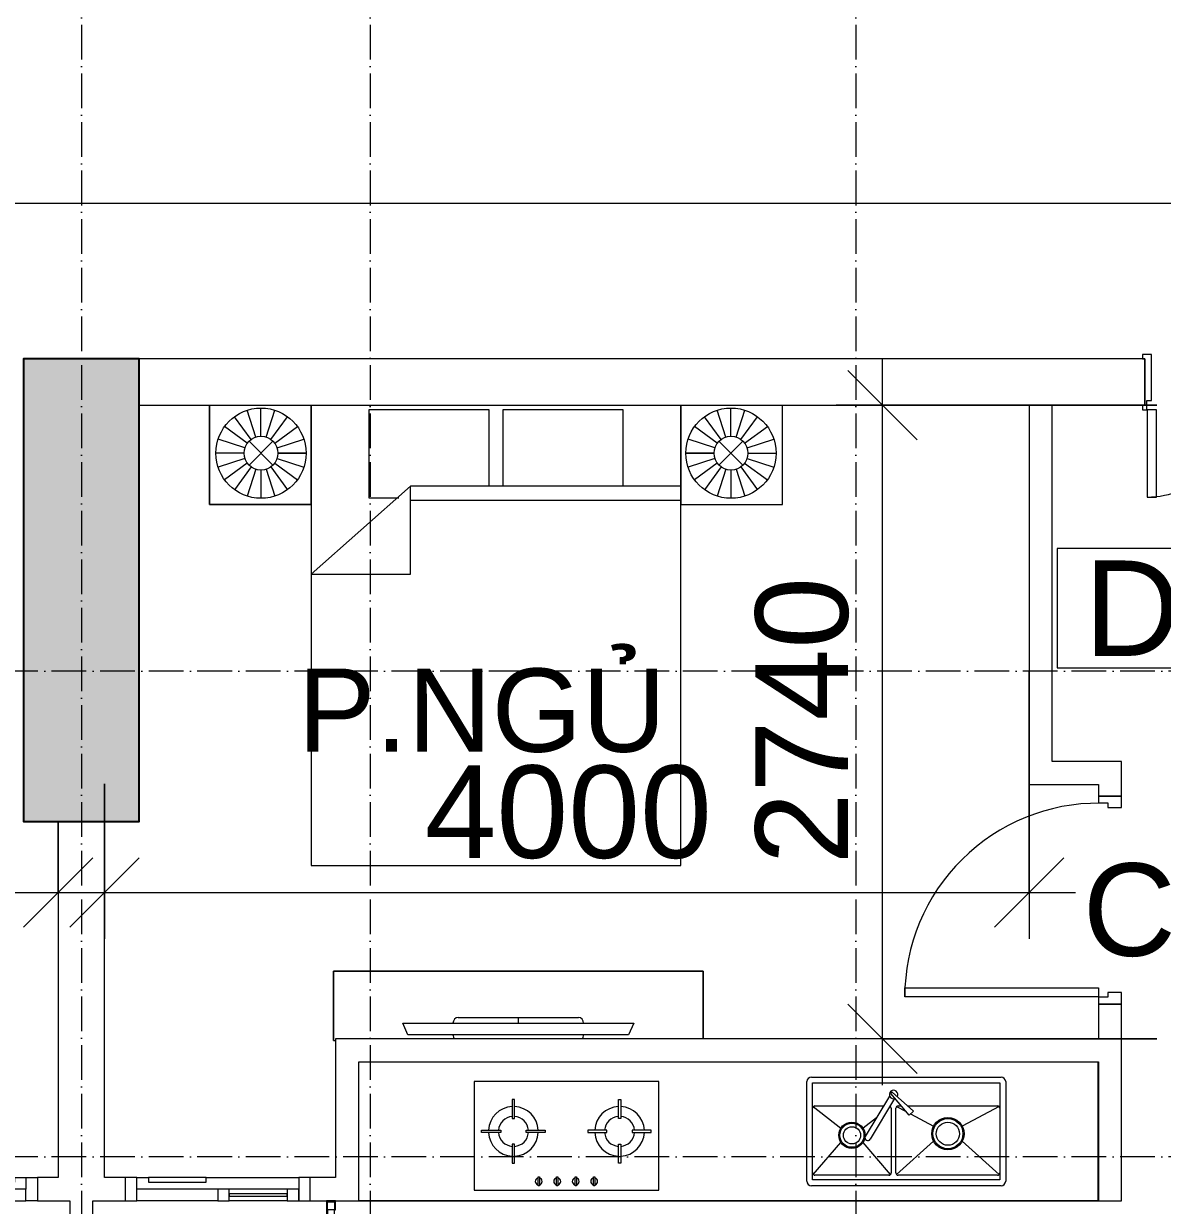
# Model space of a CAD drawing. Header units: millimetres. Extents: x -20144 to 122974, y -38328 to 48263.
# Drawn here: x 24451 to 29377, y 6140 to 11250 of the extents above; entities that cross this region are included whole.
import ezdxf
from ezdxf.enums import TextEntityAlignment as Align

# ---------------------------------------------------------------- set-up
doc = ezdxf.new("R2010")
doc.units = ezdxf.units.MM
doc.linetypes.add('Grid Line', pattern=[4.2, 3, -0.6, 0, -0.6])
for name, color, linetype, lineweight in [('CHU', 181, 'Continuous', 5), ('CUA', 31, 'Continuous', 9), ('DIM', 1, 'Continuous', 5), ('DIM-200', 1, 'Continuous', 5), ('NET-CAT', 3, 'Continuous', 15), ('THIET BI', 44, 'Continuous', 5), ('TRUC', 225, 'Continuous', 5), ('X-COT HAM$0$LC.HA', 8, 'Continuous', 9), ('Y-GHI CHU PCCC$0$Z-CT1-GHI CHU TT$0$KI-HIEU', 6, 'Continuous', 13)]:
    doc.layers.add(name, color=color, linetype=linetype, lineweight=lineweight)
doc.styles.add('Arial_3', font='arial_1.ttf', dxfattribs={"height": 400})
doc.styles.add('Arial_4', font='arial_1.ttf', dxfattribs={"height": 360})
doc.styles.add('Arial_5', font='arial_1.ttf', dxfattribs={"height": 400})
doc.styles.add('TA1', font='arial_1.ttf')
doc.styles.add('Y-GHI CHU PCCC$0$Arial', font='arial_1.ttf')
doc.dimstyles.new('D_200_KTx2', dxfattribs={"dimtxt": 400, "dimasz": 300, "dimexe": 300, "dimexo": 300, "dimgap": 160, "dimtad": 1, "dimdec": 0, "dimzin": 9, "dimtxsty": 'TA1', "dimblk": 'ARCHTICK', "dimcen": 1, "dimdle": 300, "dimclrd": 256, "dimclre": 256, "dimclrt": 7, "dimadec": 0, "dimazin": 0, "dimtfac": 1, "dimtdec": 0, "dimtix": 1, "dimtmove": 1, "dimatfit": 3, "dimldrblk": 'ARCHTICK', "dimfxl": 1, "dimtolj": 1, "dimtzin": 0, "dimlwd": -1, "dimlwe": -1, "dimarcsym": 0})
doc.dimstyles.new('Diagonal_-_2mm_Arial', dxfattribs={"dimscale": 304.8, "dimtxt": 408.10376, "dimasz": 0.984252, "dimexe": 0.656168, "dimexo": 4.593176, "dimgap": 0.098425, "dimtad": 1, "dimdec": 0, "dimzin": 0, "dimdsep": 46, "dimtxsty": 'Arial_3', "dimblk1": 'OBLIQUE', "dimblk2": 'OBLIQUE', "dimsah": 1, "dimcen": 0.09, "dimdle": 0.656168, "dimazin": 0, "dimtfac": 1, "dimtdec": 4, "dimtix": 1, "dimtmove": 0, "dimatfit": 3, "dimfxl": 1, "dimtvp": 1, "dimtolj": 1, "dimtzin": 0, "dimlwd": 9, "dimlwe": 9, "dimarcsym": 2})

# ---------------------------------------------------------------- blocks, each defined once
blk = doc.blocks.new('ALC1807-ASCENT PLAZA-KET CAU_rvt-1-MẶT BẰNG TẦNG 5 ĐẾN TẦNG 22')
at = {"layer": 'X-COT HAM$0$LC.HA'}
h = blk.add_hatch(color=256, dxfattribs=at)
h.dxf.hatch_style = 1
h.paths.add_polyline_path([(24950.7, 9799.9), (24450.7, 9799.9), (24450.7, 7799.9), (24950.7, 7799.9)])
at = {"ltscale": 1000, "elevation": 0}
blk.add_lwpolyline([(24950.7, 9799.9), (24450.7, 9799.9), (24450.7, 7799.9), (24950.7, 7799.9)], close=True, dxfattribs=at)
blk = doc.blocks.new('X-PHONG NGU 1 - X-PHONG NGU 850-1366102-MẶT BẰNG TẦNG 5 ĐẾN TẦNG 22')
at = {"layer": 'CUA'}
for p, q in [((-400, -50), (-400, 50)), ((-400, 50), (-350, 50)), ((-350, 50), (50, 50)), ((-350, 0), (-350, 50)), ((350, 0), (-350, 0)), ((-350, -50), (-350, 0)), ((-350, 0), (-350, -50)), ((-300, 0), (-300, -50)), ((-50, -50), (-50, 0)), ((0, 0), (0, -50)), ((50, 50), (300, 50)), ((50, 30), (50, 50)), ((300, 30), (50, 30)), ((300, 50), (300, 30)), ((300, 50), (350, 50)), ((350, 50), (350, 0)), ((350, 50), (400, 50)), ((400, 50), (400, -50)), ((-350, -50), (-400, -50)), ((-300, -50), (-350, -50)), ((-300, -30), (-300, -20)), ((-300, -20), (-50, -20)), ((-50, -30), (-300, -30)), ((-300, -50), (-50, -50)), ((-300, -50), (-50, -50)), ((-50, -20), (-50, -30)), ((0, -50), (-50, -50)), ((0, -50), (350, -50)), ((350, -50), (350, 0)), ((400, -50), (350, -50))]:
    blk.add_line(p, q, dxfattribs=at)
blk = doc.blocks.new('X-GIUONG1 - X-GIUONG-V47-MẶT BẰNG TẦNG 5 ĐẾN TẦNG 22')
at = {"layer": 'THIET BI'}
for p, q in [((-1239, -10), (-1239, -439)), ((-1239, -439), (-1239, -10)), ((-1039.2, -147.8), (-1076.9, -31.8)), ((-1016.6, -144.2), (-1016.6, -22.2)), ((-993.9, -147.8), (-956.3, -31.8)), ((-800, -439), (-800, -10)), ((-800, -10), (-800, -2000)), ((-800, -10), (-800, -439)), ((-800, -10), (-800, -2000)), ((-550, -30), (-550, -410)), ((-30, -30), (-550, -30)), ((-30, -360), (-30, -30)), ((30, -30), (30, -360)), ((550, -30), (30, -30)), ((550, -360), (550, -30)), ((800, -10), (800, -439)), ((800, -2000), (800, -10)), ((800, -10), (800, -439)), ((800, -2000), (800, -10)), ((993.9, -147.8), (956.3, -31.8)), ((1016.6, -144.2), (1016.6, -22.2)), ((1039.2, -147.8), (1076.9, -31.8)), ((1239, -439), (1239, -10)), ((1239, -439), (1239, -10)), ((-1059.6, -158.2), (-1131.2, -59.5)), ((-973.5, -158.2), (-901.9, -59.5)), ((973.5, -158.2), (901.9, -59.5)), ((1059.6, -158.2), (1131.2, -59.5)), ((-1075.8, -174.4), (-1174.4, -102.7)), ((-957.4, -174.4), (-858.7, -102.7)), ((957.4, -174.4), (858.7, -102.7)), ((1075.8, -174.4), (1174.4, -102.7)), ((-1086.1, -194.8), (-1202.1, -157.1)), ((-1068.3, -269.1), (-964.8, -165.6)), ((-1068.3, -165.6), (-964.8, -269.1)), ((-947, -194.8), (-831, -157.1)), ((947, -194.8), (831, -157.1)), ((1068.3, -269.1), (964.8, -165.6)), ((1068.3, -165.6), (964.8, -269.1)), ((1086.1, -194.8), (1202.1, -157.1)), ((-1089.7, -217.4), (-1211.7, -217.4)), ((-1086.1, -240), (-1202.1, -277.7)), ((-947, -240), (-831, -277.7)), ((-943.4, -217.4), (-821.4, -217.4)), ((-821.4, -217.4), (-943.4, -217.4)), ((943.4, -217.4), (821.4, -217.4)), ((821.4, -217.4), (943.4, -217.4)), ((947, -240), (831, -277.7)), ((1086.1, -240), (1202.1, -277.7)), ((1089.7, -217.4), (1211.7, -217.4)), ((-1075.8, -260.4), (-1174.4, -332.1)), ((-1059.6, -276.6), (-1131.2, -375.2)), ((-1039.2, -287), (-1076.9, -402.9)), ((-1016.6, -290.5), (-1016.6, -412.5)), ((-993.9, -287), (-956.3, -402.9)), ((-973.5, -276.6), (-901.9, -375.2)), ((-957.4, -260.4), (-858.7, -332.1)), ((957.4, -260.4), (858.7, -332.1)), ((973.5, -276.6), (901.9, -375.2)), ((993.9, -287), (956.3, -402.9)), ((1016.6, -290.5), (1016.6, -412.5)), ((1039.2, -287), (1076.9, -402.9)), ((1059.6, -276.6), (1131.2, -375.2)), ((1075.8, -260.4), (1174.4, -332.1)), ((-370, -360), (-800, -740)), ((-370, -740), (-370, -360)), ((800, -360), (-370, -360)), ((-1239, -439), (-800, -439)), ((-800, -439), (-1239, -439)), ((-550, -410), (-420, -410)), ((-370, -420), (800, -420)), ((800, -439), (1239, -439)), ((800, -439), (1239, -439)), ((-800, -740), (-370, -740)), ((-800, -2000), (800, -2000)), ((-800, -2000), (800, -2000))]:
    blk.add_line(p, q, dxfattribs=at)
for centre, radius in [((-1016.6, -217.4), 195.1), ((1016.6, -217.4), 195.1), ((-1016.6, -217.4), 73.2), ((1016.6, -217.4), 73.2)]:
    blk.add_circle(centre, radius, dxfattribs=at)
blk = doc.blocks.new('X-BEP - X-BEP-1366087-MẶT BẰNG TẦNG 5 ĐẾN TẦNG 22')
at = {"layer": 'THIET BI'}
for p, q in [((3208.6, -600), (3208.6, 0)), ((3208.6, 0), (3208.6, -600)), ((508.6, -84.6), (508.6, -554.6)), ((1308.6, -84.6), (508.6, -84.6)), ((1308.6, -554.6), (1308.6, -84.6)), ((1948.6, -515), (1948.6, -85)), ((1968.6, -65), (2788.6, -65)), ((1973.6, -90), (2783.6, -90)), ((1973.6, -510), (1973.6, -90)), ((2783.6, -90), (2783.6, -510)), ((2808.6, -85), (2808.6, -515)), ((2305.8, -147.7), (2201.1, -322)), ((2390.9, -230.2), (2311.5, -136.1)), ((2318, -130.2), (2409.5, -212.3)), ((674.1, -162.5), (674.1, -245)), ((684.1, -162.5), (674.1, -162.5)), ((684.1, -245), (684.1, -162.5)), ((1133.1, -245), (1133.1, -162.5)), ((1133.1, -162.5), (1143.1, -162.5)), ((1143.1, -162.5), (1143.1, -245)), ((1976.5, -192.9), (2095.4, -286.6)), ((1983.6, -190), (2280.4, -190)), ((2328.1, -158.1), (2222.5, -333.8)), ((2310.7, -192.9), (2304, -198.2)), ((2313.6, -200), (2313.6, -480)), ((2333.6, -480), (2333.6, -200)), ((2336.5, -192.9), (2377.9, -214.7)), ((2343.6, -190), (2357, -190)), ((2384.6, -190), (2773.6, -190)), ((2780.7, -192.9), (2620.5, -277.4)), ((2783.6, -200), (2783.6, -480)), ((674.1, -245), (684.1, -245)), ((1143.1, -245), (1133.1, -245)), ((2249.8, -241), (2191.8, -286.6)), ((2409.5, -212.3), (2390.9, -230.2)), ((2396.7, -224.6), (2496.7, -277.4)), ((541.6, -295), (624.1, -295)), ((541.6, -305), (541.6, -295)), ((624.1, -305), (541.6, -305)), ((624.1, -295), (624.1, -305)), ((734.2, -305), (734.2, -295)), ((734.2, -295), (816.6, -295)), ((816.6, -305), (734.2, -305)), ((816.6, -295), (816.6, -305)), ((1000.6, -295), (1000.6, -305)), ((1083.1, -295), (1000.6, -295)), ((1000.6, -305), (1083.1, -305)), ((1083.1, -305), (1083.1, -295)), ((1193.1, -295), (1193.1, -305)), ((1275.6, -295), (1193.1, -295)), ((1193.1, -305), (1275.6, -305)), ((1275.6, -305), (1275.6, -295)), ((684.1, -355), (674.1, -355)), ((674.1, -355), (674.1, -437.5)), ((684.1, -437.5), (684.1, -355)), ((1133.1, -355), (1143.1, -355)), ((1133.1, -437.5), (1133.1, -355)), ((1143.1, -355), (1143.1, -437.5)), ((1976.5, -487.1), (2095.7, -347.8)), ((2310.7, -487.1), (2191.6, -347.8)), ((2336.5, -487.1), (2496.4, -342)), ((2780.7, -487.1), (2620.9, -342)), ((674.1, -437.5), (684.1, -437.5)), ((1143.1, -437.5), (1133.1, -437.5)), ((785.7, -496.7), (791.5, -496.7)), ((785.7, -536), (785.7, -496.7)), ((791.5, -496.7), (791.5, -536)), ((865.7, -496.7), (871.5, -496.7)), ((865.7, -536), (865.7, -496.7)), ((871.5, -496.7), (871.5, -536)), ((945.7, -496.7), (951.5, -496.7)), ((945.7, -536), (945.7, -496.7)), ((951.5, -496.7), (951.5, -536)), ((1025.7, -496.7), (1031.5, -496.7)), ((1025.7, -536), (1025.7, -496.7)), ((1031.5, -496.7), (1031.5, -536)), ((2783.6, -510), (1973.6, -510)), ((2303.6, -490), (1983.6, -490)), ((2773.6, -490), (2343.6, -490)), ((508.6, -554.6), (1308.6, -554.6)), ((791.5, -536), (785.7, -536)), ((871.5, -536), (865.7, -536)), ((951.5, -536), (945.7, -536)), ((1031.5, -536), (1025.7, -536)), ((2788.6, -535), (1968.6, -535)), ((10, -600), (3208.6, -600)), ((3208.6, -600), (10, -600))]:
    blk.add_line(p, q, dxfattribs=at)
for centre, radius in [((2558.6, -310), 70), ((2558.6, -310), 65), ((2143.6, -317), 57), ((2143.6, -317), 52), ((2143.6, -317), 37), ((2558.6, -310), 50)]:
    blk.add_circle(centre, radius, dxfattribs=at)
for centre, radius, start, end in [((1968.6, -85), 20, 90, 180), ((2788.6, -85), 20, 360, 90), ((2323.6, -140.5), 18.1, 330.6092, 289.5069), ((2318.5, -137.3), 7.15, 94.3974, 170.1542), ((679.1, -300), 107.5, 92.6659, 177.3341), ((679.1, -300), 107.5, 2.6659, 87.3341), ((1138.1, -300), 107.5, 92.6659, 177.3341), ((1138.1, -300), 107.5, 2.6659, 87.3341), ((1983.6, -200), 10, 90, 180), ((2303.6, -200), 10, 0, 62.411), ((2343.6, -200), 10, 90, 180), ((2773.6, -200), 10, 0, 90), ((679.1, -300), 65, 94.4117, 175.5883), ((679.1, -300), 65, 4.4117, 85.5883), ((1138.1, -300), 65, 94.4117, 175.5883), ((1138.1, -300), 65, 4.4117, 85.5883), ((679.1, -300), 107.5, 182.6659, 267.3341), ((679.1, -300), 65, 184.4117, 265.5883), ((679.1, -300), 65, 274.4117, 355.5883), ((679.1, -300), 107.5, 272.6659, 357.3341), ((1138.1, -300), 107.5, 182.6659, 267.3341), ((1138.1, -300), 65, 184.4117, 265.5883), ((1138.1, -300), 65, 274.4117, 355.5883), ((1138.1, -300), 107.5, 272.6659, 357.3341), ((2211.9, -327.7), 12.2, 152.0442, 329.8501), ((788.6, -516.3), 14.9, 101.2431, 258.7569), ((788.6, -516.3), 14.9, 281.2431, 78.7569), ((868.6, -516.3), 14.9, 101.2431, 258.7569), ((868.6, -516.3), 14.9, 281.2431, 78.7569), ((948.6, -516.3), 14.9, 101.2431, 258.7569), ((948.6, -516.3), 14.9, 281.2431, 78.7569), ((1028.6, -516.3), 14.9, 101.2431, 258.7569), ((1028.6, -516.3), 14.9, 281.2431, 78.7569), ((1983.6, -480), 10, 180, 270), ((2303.6, -480), 10, 270, 0), ((2343.6, -480), 10, 180, 270), ((2773.6, -480), 10, 270, 0), ((1968.6, -515), 20, 180, 270), ((2788.6, -515), 20, 270, 0)]:
    blk.add_arc(centre, radius, start, end, dxfattribs=at)
blk = doc.blocks.new('X-TV1 - X-TV 3-1305659-MẶT BẰNG TẦNG 5 ĐẾN TẦNG 22')
at = {"layer": 'THIET BI'}
for p, q in [((1600, 300), (0, 300)), ((0, 300), (0, 0)), ((0, 300), (1600, 300)), ((0, 0), (0, 300)), ((1600, 7.7), (1600, 300)), ((1600, 300), (1600, 7.7)), ((300, 75), (1300, 75)), ((322.5, 25), (300, 75)), ((540, 100), (1060, 100)), ((800, 100), (800, 75)), ((1300, 75), (1277.5, 25)), ((1277.5, 25), (322.5, 25)), ((0, 0), (10, 0))]:
    blk.add_line(p, q, dxfattribs=at)
for centre, start_param, end_param in [((540, 75), 0, 1.570796), ((1060, 75), 4.712389, 6.283185), ((540, 25), 1.570796, 2.33861), ((1060, 25), 3.944575, 4.712389)]:
    blk.add_ellipse(centre, major_axis=(0, 25), ratio=0.9, start_param=start_param, end_param=end_param, dxfattribs=at)
blk = doc.blocks.new('CUA PHONG NGU - Type 1-1365721-MẶT BẰNG TẦNG 5 ĐẾN TẦNG 22')
at = {"layer": 'CUA'}
for p, q in [((-317.5, 890.3), (-277.5, 890.3)), ((-317.5, 52.3), (-317.5, 890.3)), ((-277.5, 890.3), (-277.5, 52.3)), ((-277.5, 52.3), (-317.5, 52.3))]:
    blk.add_line(p, q, dxfattribs=at)
at = {"layer": 'CUA', "lineweight": 5}
for p, q in [((-318.5, 52.3), (-348.5, 52.3)), ((-348.5, 52.3), (-348.5, -47.7)), ((-318.5, 11.3), (-318.5, 52.3)), ((551.5, 52.3), (521.5, 52.3)), ((521.5, 52.3), (521.5, 11.3)), ((551.5, -47.7), (551.5, 52.3)), ((-298.5, 11.3), (-318.5, 11.3)), ((-298.5, -47.7), (-298.5, 11.3)), ((521.5, 11.3), (501.5, 11.3)), ((501.5, 11.3), (501.5, -47.7)), ((-348.5, -47.7), (-298.5, -47.7)), ((501.5, -47.7), (551.5, -47.7))]:
    blk.add_line(p, q, dxfattribs=at)
blk.add_arc((-317.5, 52.3), 838, 359.5, 90, dxfattribs=at)
blk = doc.blocks.new('CUA VAO CAN HO - Type 1-1365942-MẶT BẰNG TẦNG 5 ĐẾN TẦNG 22')
at = {"layer": 'CUA'}
for p, q in [((-487.5, 922.3), (-447.5, 922.3)), ((-487.5, 122.3), (-487.5, 922.3)), ((-447.5, 922.3), (-447.5, 122.3)), ((650.5, 499.3), (650.5, 122.3)), ((690.5, 499.3), (650.5, 499.3)), ((690.5, 122.3), (690.5, 499.3)), ((-447.5, 122.3), (-487.5, 122.3)), ((650.5, 122.3), (690.5, 122.3))]:
    blk.add_line(p, q, dxfattribs=at)
at = {"layer": 'CUA', "lineweight": 5}
for p, q in [((-488.5, 122.3), (-508.5, 122.3)), ((-508.5, 122.3), (-508.5, 102.3)), ((-508.5, 102.3), (-498.5, 102.3)), ((-498.5, 102.3), (-498.5, -97.7)), ((-488.5, 81.3), (-488.5, 122.3)), ((711.5, 122.3), (691.5, 122.3)), ((691.5, 122.3), (691.5, 81.3)), ((701.5, -97.7), (701.5, 102.3)), ((701.5, 102.3), (711.5, 102.3)), ((711.5, 102.3), (711.5, 122.3)), ((-468.5, 81.3), (-488.5, 81.3)), ((-468.5, -117.7), (-468.5, 81.3)), ((691.5, 81.3), (671.5, 81.3)), ((671.5, 81.3), (671.5, -117.7)), ((-498.5, -97.7), (-508.5, -97.7)), ((-508.5, -97.7), (-508.5, -117.7)), ((711.5, -97.7), (701.5, -97.7)), ((711.5, -117.7), (711.5, -97.7)), ((-508.5, -117.7), (-468.5, -117.7)), ((671.5, -117.7), (711.5, -117.7))]:
    blk.add_line(p, q, dxfattribs=at)
for centre, radius, start, end in [((-487.5, 122.3), 800, 359.5, 90), ((690.5, 122.3), 377, 90, 180.5)]:
    blk.add_arc(centre, radius, start, end, dxfattribs=at)
blk = doc.blocks.new('X-PHONG NGU 1 - X-PHONG NGU 850-1366086-MẶT BẰNG TẦNG 5 ĐẾN TẦNG 22')
at = {"layer": 'CUA'}
for p, q in [((-350, 50), (-400, 50)), ((-400, 50), (-400, -50)), ((-300, 50), (-350, 50)), ((-350, 50), (-350, 0)), ((-350, 0), (-350, 50)), ((-350, 0), (350, 0)), ((-350, -50), (-350, 0)), ((-300, 0), (-300, 50)), ((-300, 50), (-50, 50)), ((-300, 50), (-50, 50)), ((-50, 30), (-300, 30)), ((-300, 30), (-300, 20)), ((-300, 20), (-50, 20)), ((0, 50), (-50, 50)), ((-50, 50), (-50, 0)), ((-50, 20), (-50, 30)), ((0, 0), (0, 50)), ((0, 50), (350, 50)), ((400, 50), (350, 50)), ((350, 50), (350, 0)), ((350, 0), (350, -50)), ((400, -50), (400, 50)), ((-400, -50), (-350, -50)), ((50, -50), (-350, -50)), ((300, -30), (50, -30)), ((50, -30), (50, -50)), ((50, -50), (300, -50)), ((300, -50), (300, -30)), ((350, -50), (300, -50)), ((350, -50), (400, -50))]:
    blk.add_line(p, q, dxfattribs=at)
blk = doc.blocks.new('CUA SAN PHOI LUA1 - CUA SAN PHOI LUA 800-V56-MẶT BẰNG TẦNG 5 ĐẾN TẦNG 22')
at = {"layer": 'CUA'}
for p, q in [((-360, -50), (-400, -50)), ((-400, -50), (-400, -90)), ((-360, -55), (-360, -50)), ((960, -50), (960, -55)), ((1000, -50), (960, -50)), ((1000, -90), (1000, -50)), ((-400, -90), (-360, -90)), ((-395, -85), (-395, -55)), ((-395, -55), (-360, -55)), ((-360, -85), (-395, -85)), ((-260, -55), (-360, -55)), ((-360, -55), (-360, -85)), ((-360, -85), (-260, -85)), ((-360, -90), (-360, -85)), ((-360, -90), (960, -90)), ((-260, -85), (-260, -55)), ((-260, -55), (300, -55)), ((300, -65), (-260, -65)), ((-260, -65), (-260, -75)), ((-260, -75), (300, -75)), ((300, -85), (-260, -85)), ((400, -55), (300, -55)), ((300, -55), (300, -85)), ((300, -75), (300, -65)), ((300, -85), (400, -85)), ((400, -85), (400, -55)), ((400, -55), (960, -55)), ((960, -85), (400, -85)), ((960, -55), (995, -55)), ((995, -85), (960, -85)), ((960, -85), (960, -90)), ((960, -90), (1000, -90)), ((995, -55), (995, -85))]:
    blk.add_line(p, q, dxfattribs=at)
blk = doc.blocks.new('DIMBLOCK51-MẶT BẰNG TẦNG 5 ĐẾN TẦNG 22')
at = {"layer": 'DIM-200', "lineweight": 9, "transparency": 16777216}
for p, q in [((20600.5, 8267.4), (20600.5, 7292.9)), ((20600.5, 7492.9), (20600.5, 8267.4)), ((24600.5, 7796.3), (24600.5, 7292.9)), ((24600.5, 7492.9), (24600.5, 7796.3)), ((20600.5, 7492.9), (20750.5, 7642.9)), ((24600.5, 7492.9), (24750.5, 7642.9)), ((20400.5, 7492.9), (24800.5, 7492.9)), ((20600.5, 7492.9), (20450.5, 7342.9)), ((24600.5, 7492.9), (24450.5, 7342.9))]:
    blk.add_line(p, q, dxfattribs=at)
at = {"layer": 'DIM-200', "color": 0, "lineweight": 9, "transparency": 16777216, "insert": (21985.2, 8042.2), "char_height": 400, "width": 1476.708, "attachment_point": 1, "line_spacing_factor": 0.941778, "style": 'Arial_3'}
blk.add_mtext('4000', dxfattribs=at)
blk = doc.blocks.new('_Oblique')
at = {"color": 0, "linetype": 'ByBlock', "lineweight": -2}
blk.add_line((-0.5, -0.5), (0.5, 0.5), dxfattribs=at)
blk = doc.blocks.new('DIMBLOCK53-MẶT BẰNG TẦNG 5 ĐẾN TẦNG 22')
at = {"layer": 'DIM-200', "lineweight": 9, "transparency": 16777216}
for p, q in [((28800.5, 8448.1), (28800.5, 7292.9)), ((28800.5, 7492.9), (28800.5, 8448.1)), ((24800.5, 7962.5), (24800.5, 7292.9)), ((24800.5, 7492.9), (24800.5, 7962.5)), ((24800.5, 7492.9), (24950.5, 7642.9)), ((28800.5, 7492.9), (28950.5, 7642.9)), ((24600.5, 7492.9), (29000.5, 7492.9)), ((24800.5, 7492.9), (24650.5, 7342.9)), ((28800.5, 7492.9), (28650.5, 7342.9))]:
    blk.add_line(p, q, dxfattribs=at)
at = {"layer": 'DIM-200', "color": 0, "lineweight": 9, "transparency": 16777216, "insert": (26185.2, 8042.2), "char_height": 400, "width": 1476.708, "attachment_point": 1, "line_spacing_factor": 0.941778, "style": 'Arial_3'}
blk.add_mtext('4000', dxfattribs=at)
blk = doc.blocks.new('DIMBLOCK54-MẶT BẰNG TẦNG 5 ĐẾN TẦNG 22')
at = {"layer": 'DIM-200', "lineweight": 9, "transparency": 16777216}
for p, q in [((28165.6, 6659.9), (28165.6, 9799.9)), ((28165.6, 9599.9), (28015.6, 9749.9)), ((29353.5, 9599.9), (27965.6, 9599.9)), ((28165.6, 9599.9), (28315.6, 9449.9)), ((28165.6, 9599.9), (29353.5, 9599.9)), ((28165.6, 6859.9), (28015.6, 7009.9)), ((29353.5, 6859.9), (27965.6, 6859.9)), ((28165.6, 6859.9), (28315.6, 6709.9)), ((28165.6, 6859.9), (29353.5, 6859.9))]:
    blk.add_line(p, q, dxfattribs=at)
at = {"layer": 'DIM-200', "color": 0, "lineweight": 9, "transparency": 16777216, "insert": (27616.4, 7614.6), "char_height": 400, "width": 1476.708, "attachment_point": 1, "rotation": 90, "line_spacing_factor": 0.941778, "style": 'Arial_3'}
blk.add_mtext('2740', dxfattribs=at)
blk = doc.blocks.new('DIMBLOCK63-MẶT BẰNG TẦNG 5 ĐẾN TẦNG 22')
at = {"layer": 'Defpoints', "color": 0, "transparency": 16777216}
for p in [(29700.5, 10473.8), (13200.5, 9799.9), (29700.5, 9799.9)]:
    blk.add_point(p, dxfattribs=at)
at = {"layer": 'DIM', "color": 0, "lineweight": 9, "transparency": 16777216}
for p, q in [((13200.5, 11199.9), (13200.5, 10673.8)), ((29700.5, 11199.9), (29700.5, 10673.8)), ((13000.5, 10473.8), (29900.5, 10473.8))]:
    blk.add_line(p, q, dxfattribs=at)
at = {"layer": 'DIM', "color": 0, "lineweight": 9, "transparency": 16777216, "xscale": 300, "yscale": 300, "zscale": 300, "rotation": 180}
blk.add_blockref('_Oblique', (13200.5, 10473.8), dxfattribs=at)
at = {"layer": 'DIM', "color": 0, "lineweight": 9, "transparency": 16777216, "xscale": 300, "yscale": 300, "zscale": 300}
blk.add_blockref('_Oblique', (29700.5, 10473.8), dxfattribs=at)
at = {"layer": 'DIM', "color": 0, "lineweight": 9, "transparency": 16777216, "insert": (21450.5, 10708), "char_height": 400, "attachment_point": 5, "style": 'Arial_3'}
blk.add_mtext('\\A1;16500', dxfattribs=at)
blk = doc.blocks.new('_ArchTick')
at = {"color": 0, "const_width": 0.15}
blk.add_lwpolyline([(-0.5, -0.5), (0.5, 0.5)], dxfattribs=at)
blk = doc.blocks.new('*D727')
at = {"layer": 'Defpoints', "color": 0, "transparency": 16777216}
for p in [(29200.5, 11299.9), (30393.9, 11299.9), (29202.9, 9799.9)]:
    blk.add_point(p, dxfattribs=at)
at = {"layer": 'DIM', "transparency": 16777216}
for p, q in [((30393.9, 9499.9), (30393.9, 11599.9)), ((29500.5, 11299.9), (30693.9, 11299.9)), ((29502.9, 9799.9), (30693.9, 9799.9))]:
    blk.add_line(p, q, dxfattribs=at)
at = {"layer": 'DIM', "transparency": 16777216, "xscale": 300, "yscale": 300, "zscale": 300}
for p, rotation in [((30393.9, 11299.9), 90), ((30393.9, 9799.9), 270)]:
    blk.add_blockref('_ArchTick', p, dxfattribs=dict(at, rotation=rotation))
at = {"layer": 'DIM', "color": 7, "transparency": 16777216, "insert": (30029.7, 10549.9), "char_height": 400, "attachment_point": 5, "rotation": 90, "style": 'TA1'}
blk.add_mtext('\\A1;1500', dxfattribs=at)
blk = doc.blocks.new('*D728')
at = {"layer": 'Defpoints', "color": 0, "transparency": 16777216}
for p in [(29070.9, 31299.9), (30393.9, 31299.9), (29200.5, 11299.9)]:
    blk.add_point(p, dxfattribs=at)
at = {"layer": 'DIM', "transparency": 16777216}
for p, q in [((30393.9, 10999.9), (30393.9, 31599.9)), ((29370.9, 31299.9), (30693.9, 31299.9)), ((29500.5, 11299.9), (30693.9, 11299.9))]:
    blk.add_line(p, q, dxfattribs=at)
at = {"layer": 'DIM', "transparency": 16777216, "xscale": 300, "yscale": 300, "zscale": 300}
for p, rotation in [((30393.9, 31299.9), 90), ((30393.9, 11299.9), 270)]:
    blk.add_blockref('_ArchTick', p, dxfattribs=dict(at, rotation=rotation))
at = {"layer": 'DIM', "color": 7, "transparency": 16777216, "insert": (30029.7, 22121.8), "char_height": 400, "attachment_point": 5, "rotation": 90, "style": 'TA1'}
blk.add_mtext('\\A1;20000', dxfattribs=at)
blk = doc.blocks.new('Y-GHI CHU PCCC$0$A$C67775D76')
at = {"color": 8, "ltscale": 30}
blk.add_lwpolyline([(-266.7, -137.5), (266.7, -137.5), (266.7, 137.5), (-266.7, 137.5)], close=True, dxfattribs=at)
at = {"color": 8, "style": 'Y-GHI CHU PCCC$0$Arial'}
blk.add_text('DF', height=220, dxfattribs=at).set_placement((0, 0), align=Align.MIDDLE_CENTER)

msp = doc.modelspace()

# ---------------------------------------------------------------- linework, layer by layer
at = {"layer": 'NET-CAT'}
for p, q in [((29300.5, 9799.9), (24950.5, 9799.9)), ((29300.5, 9599.9), (29300.5, 9799.9)), ((24950.5, 9599.9), (28800.5, 9599.9)), ((28800.5, 9599.9), (28800.5, 7959.9)), ((28900.5, 9599.9), (29300.5, 9599.9)), ((28900.5, 8059.9), (28900.5, 9599.9)), ((29200.5, 8059.9), (28900.5, 8059.9)), ((29200.5, 7909.9), (29200.5, 8059.9)), ((28800.5, 7959.9), (29100.5, 7959.9)), ((29100.5, 7959.9), (29100.5, 7909.9)), ((29100.5, 7909.9), (29200.5, 7909.9)), ((24600.5, 7799.9), (24600.5, 6259.9)), ((24800.5, 6259.9), (24800.5, 7799.9)), ((29100.5, 7009.9), (29100.5, 6859.9)), ((29200.5, 7009.9), (29100.5, 7009.9)), ((29200.5, 6159.9), (29200.5, 7009.9)), ((29100.5, 6859.9), (25800.5, 6859.9)), ((25800.5, 6859.9), (25800.5, 6259.9)), ((25900.5, 6759.9), (29100.5, 6759.9)), ((25900.5, 6159.9), (25900.5, 6759.9)), ((29100.5, 6759.9), (29100.5, 6159.9)), ((24600.5, 6259.9), (24510.5, 6259.9)), ((24890.5, 6259.9), (24800.5, 6259.9)), ((25800.5, 6259.9), (25690.5, 6259.9)), ((24510.5, 6159.9), (24650.5, 6159.9)), ((24650.5, 6159.9), (24650.5, 3479.9)), ((24750.5, 3479.9), (24750.5, 6159.9)), ((24750.5, 6159.9), (24890.5, 6159.9)), ((25690.5, 6159.9), (25800.5, 6159.9)), ((25800.5, 6159.9), (25900.5, 6159.9)), ((29100.5, 6159.9), (29200.5, 6159.9))]:
    msp.add_line(p, q, dxfattribs=at)
at = {"layer": 'TRUC', "linetype": 'Grid Line', "ltscale": 50}
for p, q in [((24700.5, 43599.9), (24700.5, -7167.6)), ((25950.5, 43599.9), (25950.5, -4500.1)), ((28050.5, 43599.9), (28050.5, -7167.6)), ((43000.5, 8449.9), (-14407, 8449.9)), ((43000.5, 6349.9), (-12092.4, 6349.9))]:
    msp.add_line(p, q, dxfattribs=at)

# ---------------------------------------------------------------- block references
at = {"lineweight": 5}
msp.add_blockref('ALC1807-ASCENT PLAZA-KET CAU_rvt-1-MẶT BẰNG TẦNG 5 ĐẾN TẦNG 22', (0, 0), dxfattribs=at)
at = {"layer": 'CUA'}
for name, p, rotation in [('CUA VAO CAN HO - Type 1-1365942-MẶT BẰNG TẦNG 5 ĐẾN TẦNG 22', (30002, 9702.2), 180), ('CUA PHONG NGU - Type 1-1365721-MẶT BẰNG TẦNG 5 ĐẾN TẦNG 22', (29152.8, 7358.5), 89.99999999999997), ('X-PHONG NGU 1 - X-PHONG NGU 850-1366086-MẶT BẰNG TẦNG 5 ĐẾN TẦNG 22', (25290.5, 6209.9), 180), ('CUA SAN PHOI LUA1 - CUA SAN PHOI LUA 800-V56-MẶT BẰNG TẦNG 5 ĐẾN TẦNG 22', (25850.5, 5759.9), 270.0000000000007)]:
    msp.add_blockref(name, p, dxfattribs=dict(at, rotation=rotation))
msp.add_blockref('X-PHONG NGU 1 - X-PHONG NGU 850-1366102-MẶT BẰNG TẦNG 5 ĐẾN TẦNG 22', (24110.5, 6209.9), dxfattribs=at)
at = {"layer": 'THIET BI'}
for name, p in [('X-GIUONG1 - X-GIUONG-V47-MẶT BẰNG TẦNG 5 ĐẾN TẦNG 22', (26494.1, 9609.9)), ('X-TV1 - X-TV 3-1305659-MẶT BẰNG TẦNG 5 ĐẾN TẦNG 22', (25790.5, 6852.2)), ('X-BEP - X-BEP-1366087-MẶT BẰNG TẦNG 5 ĐẾN TẦNG 22', (25890.5, 6759.9))]:
    msp.add_blockref(name, p, dxfattribs=at)
at = {"layer": 'Y-GHI CHU PCCC$0$Z-CT1-GHI CHU TT$0$KI-HIEU', "color": 8, "xscale": 1.875, "yscale": 1.875, "zscale": 1.875}
msp.add_blockref('Y-GHI CHU PCCC$0$A$C67775D76', (29422.4, 8722.2), dxfattribs=at)

# ---------------------------------------------------------------- texts
at = {"layer": 'CHU', "color": 7, "line_spacing_factor": 0.936439}
for s, insert, char_height, width, attachment_point, style in [('\\pt2540.0016,5079.9996,7620.0012,10159.9992,12700.0008,15239.9988,17780.0004,20319.9984,22860,25400.0016,27939.9996,30480.0012,33019.9992,35560.0008,38099.9988,40640.0004,43179.9984,45720,48260.0016,50799.9996,53340.0012,55879.9992,58420.0008,60959.9988,63500.0004,66039.9984,68580,71120.0016,73659.9996,76200.0012,78739.9992,81280.0008;P.NGỦ', (25637.2, 8461.2), 360, 1589.74, 1, 'Arial_4'), ('\\pt2540,5080,7620,10160,12700,15240,17780,20320,22860,25400,27940,30480,33020,35560,38100,40640,43180,45720,48260,50800,53340,55880,58420,60960,63500,66040,68580,71120,73660,76200,78740,81280;CH5-14', (30957.5, 7618.8), 400, 1977.58, 3, 'Arial_5')]:
    msp.add_mtext(s, dxfattribs=dict(at, insert=insert, char_height=char_height, width=width, attachment_point=attachment_point, style=style))

# ---------------------------------------------------------------- dimensions: what is measured, and where the dimension line sits
at = {"layer": 'DIM'}
dim = msp.add_linear_dim(base=(30393.9, 31299.9), p1=(29200.5, 11299.9), p2=(29070.9, 31299.9), angle=90, dimstyle='D_200_KTx2', dxfattribs=at)
dim.commit()
dim.dimension.update_dxf_attribs({"geometry": '*D728', "text_midpoint": (30393.9, 22121.8), "dimtype": 160})
dim = msp.add_linear_dim(base=(30393.9, 11299.9), p1=(29202.9, 9799.9), p2=(29200.5, 11299.9), angle=90, dimstyle='D_200_KTx2', dxfattribs=at)
dim.commit()
dim.dimension.update_dxf_attribs({"geometry": '*D727', "text_midpoint": (30029.7, 10549.9)})
at = {"layer": 'DIM', "lineweight": 9}
for base, p1, p2, override, picture, middle in [((29700.5, 10473.8), (13200.5, 9799.9), (29700.5, 9799.9), {"dimpost": '<>', "dimfxl": 16515.441511}, 'DIMBLOCK63-MẶT BẰNG TẦNG 5 ĐẾN TẦNG 22', (21450.5, 10708)), ((28800.5, 7492.9), (24800.5, 9362.5), (28800.5, 9848.1), {"dimpost": '<>', "dimfxl": 4029.364854}, 'DIMBLOCK53-MẶT BẰNG TẦNG 5 ĐẾN TẦNG 22', (26800.5, 7727.1)), ((24600.5, 7492.9), (20600.5, 9667.4), (24600.5, 9196.3), {"dimpost": '<>', "dimfxl": 4027.646739}, 'DIMBLOCK51-MẶT BẰNG TẦNG 5 ĐẾN TẦNG 22', (22600.5, 7727.1))]:
    dim = msp.add_linear_dim(base=base, p1=p1, p2=p2, dimstyle='Diagonal_-_2mm_Arial', override=override, dxfattribs=at)
    dim.commit()
    dim.dimension.update_dxf_attribs({"geometry": picture, "text_midpoint": middle})
dim = msp.add_linear_dim(base=(28165.6, 9599.9), p1=(27953.5, 6859.9), p2=(27953.5, 9599.9), angle=90, dimstyle='Diagonal_-_2mm_Arial', override={"dimpost": '<>', "dimfxl": 2740}, dxfattribs=at)
dim.commit()
dim.dimension.update_dxf_attribs({"geometry": 'DIMBLOCK54-MẶT BẰNG TẦNG 5 ĐẾN TẦNG 22', "text_midpoint": (27931.4, 8229.9)})

doc.saveas('drawing.dxf')
